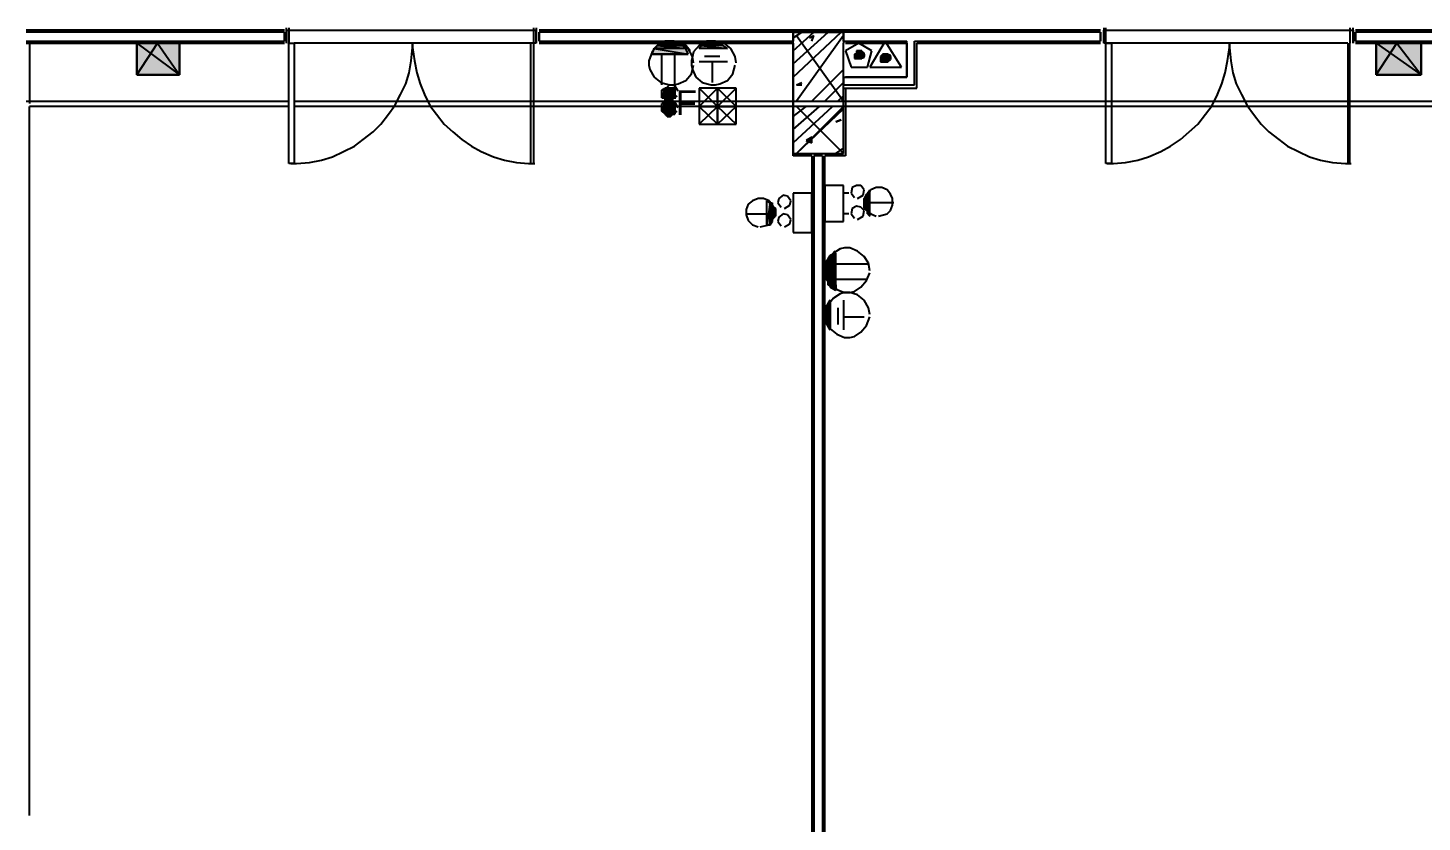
# Model space of a CAD drawing. Header units: millimetres. Extents: x 5 to 415, y 48 to 251.
# Drawn here: x 131.45 to 153.93, y 90.7 to 103.5 of the extents above; entities that cross this region are included whole.
import ezdxf

# ---------------------------------------------------------------- set-up
doc = ezdxf.new("R2010")
doc.units = ezdxf.units.MM
for name, color, linetype in [('H', 7, 'Continuous'), ('P', 7, 'Continuous'), ('T', 7, 'Continuous')]:
    doc.layers.add(name, color=color, linetype=linetype)

msp = doc.modelspace()

# ---------------------------------------------------------------- hatches: boundary and pattern name
at = {"layer": 'H', "linetype": 'Continuous'}
for points in [[(133.227, 102.747), (133.227, 103.258), (133.897, 103.258), (133.897, 102.747), (133.227, 102.747)], [(141.552, 103.17), (141.605, 103.205), (142.028, 103.205), (142.064, 103.17), (141.552, 103.17)], [(141.64, 103.205), (141.693, 103.258), (141.905, 103.258), (141.94, 103.205), (141.64, 103.205)], [(142.275, 103.17), (142.328, 103.205), (142.663, 103.205), (142.752, 103.17), (142.275, 103.17)], [(142.328, 103.205), (142.363, 103.258), (142.61, 103.258), (142.663, 103.205), (142.328, 103.205)], [(153.194, 102.747), (153.194, 103.258), (153.917, 103.258), (153.917, 102.747), (153.194, 102.747)], [(141.517, 103.082), (141.552, 103.17), (142.064, 103.17), (142.117, 103.082), (141.517, 103.082)], [(144.78, 103.046), (144.78, 103.082), (144.956, 103.082), (144.956, 103.046), (144.78, 103.046)], [(144.78, 102.993), (144.78, 103.046), (144.903, 103.046), (144.903, 102.993), (144.78, 102.993)], [(144.815, 103.082), (144.815, 103.135), (144.903, 103.135), (144.903, 103.082), (144.815, 103.082)], [(145.203, 103.046), (145.239, 103.082), (145.327, 103.082), (145.327, 103.046), (145.203, 103.046)], [(145.203, 102.993), (145.203, 103.046), (145.38, 103.046), (145.38, 102.993), (145.203, 102.993)], [(145.203, 102.958), (145.203, 102.993), (145.327, 102.993), (145.327, 102.958), (145.203, 102.958)], [(141.693, 102.482), (141.728, 102.535), (141.905, 102.535), (141.905, 102.482), (141.693, 102.482)], [(141.693, 102.447), (141.693, 102.482), (141.905, 102.482), (141.905, 102.447), (141.693, 102.447)], [(141.693, 102.411), (141.693, 102.447), (141.905, 102.447), (141.905, 102.411), (141.693, 102.411)], [(141.693, 102.358), (141.693, 102.411), (141.905, 102.411), (141.905, 102.358), (141.693, 102.358)], [(141.728, 102.323), (141.728, 102.358), (141.852, 102.358), (141.852, 102.323), (141.728, 102.323)], [(141.728, 102.27), (141.728, 102.323), (141.852, 102.323), (141.852, 102.27), (141.728, 102.27)], [(141.693, 102.235), (141.693, 102.27), (141.905, 102.27), (141.905, 102.235), (141.693, 102.235)], [(141.693, 102.2), (141.693, 102.235), (141.905, 102.235), (141.905, 102.2), (141.693, 102.2)], [(141.693, 102.147), (141.693, 102.2), (141.905, 102.2), (141.905, 102.147), (141.693, 102.147)], [(141.728, 102.112), (141.693, 102.147), (141.905, 102.147), (141.905, 102.112), (141.728, 102.112)], [(141.781, 102.076), (141.728, 102.112), (141.852, 102.112), (141.817, 102.076), (141.781, 102.076)], [(143.387, 100.33), (143.387, 100.718), (143.422, 100.665), (143.422, 100.33), (143.387, 100.33)], [(144.992, 100.542), (144.956, 100.577), (144.956, 100.753), (144.992, 100.806), (144.992, 100.542)], [(145.027, 100.453), (144.992, 100.506), (144.992, 100.842), (145.027, 100.877), (145.027, 100.453)], [(143.422, 100.33), (143.422, 100.665), (143.475, 100.665), (143.475, 100.365), (143.422, 100.33)], [(143.475, 100.418), (143.475, 100.63), (143.51, 100.577), (143.51, 100.453), (143.475, 100.418)], [(144.357, 99.783), (144.392, 99.818), (144.48, 99.818), (144.48, 99.783), (144.357, 99.783)], [(144.392, 99.818), (144.48, 99.871), (144.48, 99.818), (144.392, 99.818)], [(144.304, 99.66), (144.357, 99.748), (144.48, 99.748), (144.48, 99.66), (144.304, 99.66)], [(144.304, 99.607), (144.304, 99.66), (144.48, 99.66), (144.48, 99.607), (144.304, 99.607)], [(144.304, 99.519), (144.304, 99.607), (144.48, 99.607), (144.48, 99.519), (144.304, 99.519)], [(144.357, 99.748), (144.357, 99.783), (144.48, 99.783), (144.48, 99.748), (144.357, 99.748)], [(144.304, 99.483), (144.304, 99.519), (144.48, 99.519), (144.48, 99.483), (144.304, 99.483)], [(144.357, 99.395), (144.304, 99.483), (144.48, 99.483), (144.48, 99.395), (144.357, 99.395)], [(144.357, 99.36), (144.357, 99.395), (144.48, 99.395), (144.48, 99.36), (144.357, 99.36)], [(144.48, 99.272), (144.392, 99.307), (144.357, 99.36), (144.48, 99.307), (144.48, 99.272)], [(144.48, 99.307), (144.357, 99.36), (144.48, 99.36), (144.48, 99.307)], [(144.304, 98.972), (144.357, 99.06), (144.392, 99.06), (144.392, 98.972), (144.304, 98.972)], [(144.304, 98.937), (144.304, 98.972), (144.392, 98.972), (144.392, 98.937), (144.304, 98.937)], [(144.304, 98.848), (144.304, 98.937), (144.392, 98.937), (144.392, 98.848), (144.304, 98.848)], [(144.357, 99.06), (144.392, 99.095), (144.392, 99.06), (144.357, 99.06)], [(144.304, 98.813), (144.304, 98.848), (144.392, 98.848), (144.392, 98.813), (144.304, 98.813)], [(144.304, 98.76), (144.304, 98.813), (144.392, 98.813), (144.392, 98.76), (144.304, 98.76)], [(144.392, 98.637), (144.357, 98.69), (144.304, 98.76), (144.392, 98.69), (144.392, 98.637)], [(144.392, 98.69), (144.304, 98.76), (144.392, 98.76), (144.392, 98.69)]]:
    msp.add_hatch(color=256, dxfattribs=at).paths.add_polyline_path(points)

# ---------------------------------------------------------------- linework, layer by layer
at = {"layer": 'P'}
for points in [[(135.59, 103.47), (131.427, 103.47)], [(135.59, 103.434), (131.427, 103.434)], [(135.59, 103.434), (135.59, 103.293)], [(135.59, 103.293), (135.59, 103.434)], [(135.59, 103.434), (135.59, 103.293)], [(135.59, 103.293), (135.59, 103.434)], [(135.59, 103.293), (135.59, 103.434)], [(135.625, 103.258), (135.625, 103.505)], [(135.625, 103.47), (139.647, 103.47)], [(135.625, 103.47), (135.625, 103.258)], [(135.661, 103.505), (135.661, 103.258)], [(139.612, 103.258), (139.612, 103.505)], [(139.647, 103.505), (139.647, 103.258)], [(139.647, 103.258), (139.647, 103.47)], [(148.749, 103.47), (139.7, 103.47)], [(148.749, 103.434), (139.7, 103.434)], [(139.7, 103.434), (139.7, 103.293)], [(139.7, 103.293), (139.7, 103.434)], [(139.7, 103.434), (139.7, 103.293)], [(139.7, 103.434), (139.7, 103.293)], [(139.7, 103.434), (139.7, 103.293)], [(143.792, 103.346), (143.933, 103.434)], [(143.792, 103.135), (144.127, 103.434)], [(143.792, 102.923), (144.357, 103.434)], [(143.792, 102.711), (144.568, 103.434)], [(144.604, 103.434), (143.792, 103.434)], [(143.792, 103.434), (143.792, 103.293)], [(143.792, 103.258), (143.792, 103.434)], [(143.792, 103.434), (144.604, 103.434)], [(144.604, 103.293), (144.604, 103.434)], [(144.604, 103.434), (144.604, 103.258)], [(148.749, 103.434), (148.749, 103.293)], [(148.749, 103.293), (148.749, 103.434)], [(148.749, 103.434), (148.749, 103.293)], [(148.749, 103.434), (148.749, 103.293)], [(148.749, 103.434), (148.749, 103.293)], [(148.802, 103.505), (148.802, 103.258)], [(148.802, 103.47), (152.823, 103.47)], [(148.802, 103.258), (148.802, 103.47)], [(148.837, 103.258), (148.837, 103.505)], [(152.77, 103.505), (152.77, 103.258)], [(152.823, 103.258), (152.823, 103.505)], [(152.823, 103.47), (152.823, 103.258)], [(170.127, 103.47), (152.859, 103.47)], [(170.127, 103.434), (152.859, 103.434)], [(152.859, 103.434), (152.859, 103.293)], [(152.859, 103.293), (152.859, 103.434)], [(152.859, 103.434), (152.859, 103.293)], [(152.859, 103.293), (152.859, 103.434)], [(152.859, 103.293), (152.859, 103.434)], [(131.427, 103.293), (135.59, 103.293)], [(131.427, 103.258), (135.59, 103.258)], [(131.48, 103.258), (131.48, 102.288)], [(133.897, 103.258), (133.209, 103.258)], [(133.209, 103.258), (133.897, 102.747)], [(133.209, 103.258), (133.897, 102.747)], [(133.209, 102.747), (133.209, 103.258)], [(133.209, 102.747), (133.209, 103.258)], [(133.209, 103.258), (133.897, 103.258)], [(133.897, 103.258), (133.209, 103.258)], [(133.209, 103.258), (133.209, 102.747)], [(133.209, 102.747), (133.544, 103.258)], [(133.544, 103.258), (133.897, 102.747)], [(133.897, 102.747), (133.897, 103.258)], [(133.897, 103.258), (133.897, 102.747)], [(133.897, 102.747), (133.897, 103.258)], [(135.661, 103.258), (135.749, 103.258)], [(135.661, 101.318), (135.661, 103.258)], [(135.661, 101.318), (135.661, 103.258)], [(135.661, 103.258), (135.749, 103.258)], [(139.647, 103.258), (135.749, 103.258)], [(135.749, 103.258), (135.749, 101.318)], [(135.749, 103.258), (135.749, 101.318)], [(137.636, 102.976), (137.654, 103.188)], [(137.654, 103.276), (137.654, 103.188)], [(137.654, 103.188), (137.654, 103.276)], [(137.654, 103.188), (137.689, 102.976)], [(139.559, 103.258), (139.559, 101.318)], [(139.612, 101.318), (139.612, 103.258)], [(139.7, 103.293), (143.792, 103.293)], [(139.7, 103.258), (143.792, 103.258)], [(141.605, 103.223), (141.517, 103.117)], [(141.605, 103.223), (141.517, 103.117)], [(141.623, 103.24), (141.552, 103.17)], [(141.552, 103.17), (141.605, 103.223)], [(141.728, 103.293), (141.605, 103.223)], [(141.728, 103.293), (141.605, 103.223)], [(142.011, 103.223), (141.605, 103.223)], [(141.605, 103.223), (141.64, 103.223)], [(142.011, 103.223), (141.605, 103.223)], [(141.605, 103.223), (142.064, 103.17)], [(141.605, 103.223), (142.064, 103.17)], [(141.693, 103.276), (141.623, 103.24)], [(141.64, 103.223), (141.676, 103.258)], [(141.94, 103.223), (141.64, 103.223)], [(141.94, 103.223), (141.64, 103.223)], [(141.64, 103.223), (142.011, 103.223)], [(141.64, 103.223), (142.011, 103.223)], [(141.887, 103.258), (141.676, 103.258)], [(141.676, 103.258), (141.764, 103.258)], [(141.887, 103.258), (141.676, 103.258)], [(141.676, 103.258), (141.94, 103.223)], [(141.676, 103.258), (141.94, 103.223)], [(141.781, 103.293), (141.693, 103.276)], [(141.799, 103.293), (141.728, 103.293)], [(141.799, 103.293), (141.728, 103.293)], [(141.764, 103.258), (141.887, 103.258)], [(141.87, 103.293), (141.781, 103.293)], [(141.87, 103.293), (141.799, 103.293)], [(141.87, 103.293), (141.799, 103.293)], [(141.817, 103.258), (141.887, 103.258)], [(141.887, 103.258), (141.817, 103.258)], [(141.993, 103.258), (141.87, 103.293)], [(141.993, 103.258), (141.87, 103.293)], [(141.958, 103.276), (141.87, 103.293)], [(141.94, 103.223), (141.887, 103.258)], [(142.011, 103.223), (141.94, 103.223)], [(142.046, 103.24), (141.958, 103.276)], [(142.099, 103.17), (141.993, 103.258)], [(142.099, 103.17), (141.993, 103.258)], [(142.064, 103.17), (142.011, 103.223)], [(142.134, 103.135), (142.046, 103.24)], [(142.275, 103.223), (142.187, 103.117)], [(142.399, 103.293), (142.275, 103.223)], [(142.275, 103.17), (142.311, 103.223)], [(142.311, 103.223), (142.363, 103.258)], [(142.663, 103.223), (142.311, 103.223)], [(142.663, 103.223), (142.311, 103.223)], [(142.311, 103.223), (142.734, 103.17)], [(142.311, 103.223), (142.734, 103.17)], [(142.61, 103.258), (142.363, 103.258)], [(142.363, 103.258), (142.452, 103.258)], [(142.61, 103.258), (142.363, 103.258)], [(142.363, 103.258), (142.663, 103.223)], [(142.363, 103.258), (142.663, 103.223)], [(142.469, 103.293), (142.399, 103.293)], [(142.575, 103.258), (142.452, 103.258)], [(142.452, 103.258), (142.487, 103.258)], [(142.575, 103.258), (142.452, 103.258)], [(142.452, 103.258), (142.61, 103.258)], [(142.452, 103.258), (142.61, 103.258)], [(142.54, 103.293), (142.469, 103.293)], [(142.487, 103.258), (142.575, 103.258)], [(142.681, 103.258), (142.54, 103.293)], [(142.61, 103.258), (142.575, 103.258)], [(142.663, 103.223), (142.61, 103.258)], [(142.734, 103.17), (142.663, 103.223)], [(142.787, 103.17), (142.681, 103.258)], [(143.792, 101.441), (143.792, 103.258)], [(143.792, 103.258), (143.792, 102.323)], [(143.845, 103.382), (144.604, 102.323)], [(144.604, 103.382), (143.845, 102.323)], [(144.057, 103.346), (144.127, 103.382)], [(144.092, 103.293), (144.127, 103.382)], [(144.604, 103.293), (145.627, 103.293)], [(144.604, 102.323), (144.604, 103.258)], [(144.639, 103.258), (145.627, 103.258)], [(144.851, 103.258), (144.639, 103.135)], [(145.062, 103.135), (144.851, 103.258)], [(145.274, 103.293), (145.027, 102.87)], [(145.538, 102.87), (145.274, 103.293)], [(145.627, 102.711), (145.627, 103.293)], [(145.627, 103.258), (145.627, 102.711)], [(145.75, 103.293), (148.749, 103.293)], [(145.75, 102.588), (145.75, 103.293)], [(145.785, 103.258), (148.749, 103.258)], [(145.785, 102.535), (145.785, 103.258)], [(152.735, 103.258), (148.802, 103.258)], [(148.837, 101.318), (148.837, 103.258)], [(148.837, 103.258), (148.925, 103.258)], [(148.925, 103.258), (148.925, 101.318)], [(150.795, 102.976), (150.83, 103.188)], [(150.83, 103.188), (150.83, 103.276)], [(150.83, 103.276), (150.83, 103.188)], [(150.83, 103.188), (150.848, 102.976)], [(152.735, 103.258), (152.735, 101.318)], [(152.735, 103.258), (152.735, 101.318)], [(152.77, 101.318), (152.77, 103.258)], [(152.77, 101.318), (152.77, 103.258)], [(152.859, 103.293), (170.127, 103.293)], [(152.859, 103.258), (170.127, 103.258)], [(153.917, 103.258), (153.194, 103.258)], [(153.194, 103.258), (153.917, 102.747)], [(153.194, 103.258), (153.917, 102.747)], [(153.194, 102.747), (153.194, 103.258)], [(153.194, 102.747), (153.194, 103.258)], [(153.194, 103.258), (153.917, 103.258)], [(153.917, 103.258), (153.194, 103.258)], [(153.194, 103.258), (153.194, 102.747)], [(153.194, 102.747), (153.529, 103.258)], [(153.529, 103.258), (153.917, 102.747)], [(153.917, 102.747), (153.917, 103.258)], [(153.917, 103.258), (153.917, 102.747)], [(153.917, 102.747), (153.917, 103.258)], [(137.601, 102.782), (137.636, 102.976)], [(137.689, 102.976), (137.724, 102.782)], [(141.517, 103.117), (141.464, 102.976)], [(141.517, 103.117), (141.464, 102.976)], [(141.464, 102.976), (141.464, 102.905)], [(141.464, 102.976), (141.464, 102.905)], [(141.517, 103.082), (141.552, 103.17)], [(142.099, 103.082), (141.517, 103.082)], [(141.517, 103.082), (142.099, 103.082)], [(142.064, 103.17), (141.552, 103.17)], [(142.064, 103.17), (141.552, 103.17)], [(141.552, 103.17), (142.099, 103.082)], [(141.552, 103.17), (142.099, 103.082)], [(141.676, 102.588), (141.676, 103.082)], [(141.887, 102.588), (141.887, 103.082)], [(142.099, 103.082), (142.064, 103.17)], [(142.169, 103.046), (142.099, 103.17)], [(142.169, 103.046), (142.099, 103.17)], [(142.187, 103.117), (142.152, 102.976)], [(142.152, 102.976), (142.152, 102.905)], [(142.187, 102.941), (142.169, 103.046)], [(142.187, 102.941), (142.169, 103.046)], [(142.734, 103.17), (142.275, 103.17)], [(142.734, 103.17), (142.275, 103.17)], [(142.61, 103.046), (142.363, 103.046)], [(142.857, 103.046), (142.787, 103.17)], [(142.875, 102.941), (142.857, 103.046)], [(144.639, 103.135), (144.727, 102.87)], [(144.939, 103.046), (144.78, 103.082)], [(144.78, 103.082), (144.78, 103.046)], [(144.939, 103.046), (144.78, 103.082)], [(144.78, 103.082), (144.939, 103.082)], [(144.78, 103.082), (144.939, 103.082)], [(144.903, 103.082), (144.78, 103.082)], [(144.939, 103.082), (144.78, 103.082)], [(144.78, 103.082), (144.78, 103.082)], [(144.78, 103.082), (144.939, 103.082)], [(144.78, 103.082), (144.903, 103.082)], [(144.903, 103.082), (144.78, 103.082)], [(144.78, 103.082), (144.903, 103.082)], [(144.903, 103.082), (144.78, 103.082)], [(144.78, 103.082), (144.78, 103.082)], [(144.903, 103.082), (144.78, 103.082)], [(144.78, 103.082), (144.815, 103.082)], [(144.903, 103.011), (144.78, 103.046)], [(144.78, 103.046), (144.78, 103.011)], [(144.903, 103.011), (144.78, 103.046)], [(144.78, 103.046), (144.903, 103.046)], [(144.78, 103.046), (144.903, 103.046)], [(144.939, 103.046), (144.78, 103.046)], [(144.903, 103.046), (144.78, 103.046)], [(144.78, 103.046), (144.78, 103.046)], [(144.78, 103.046), (144.903, 103.046)], [(144.78, 103.046), (144.939, 103.046)], [(144.939, 103.046), (144.78, 103.046)], [(144.78, 103.046), (144.939, 103.046)], [(144.939, 103.046), (144.78, 103.046)], [(144.78, 103.046), (144.78, 103.046)], [(144.78, 103.046), (144.939, 103.046)], [(144.78, 103.011), (144.903, 103.011)], [(144.903, 103.011), (144.78, 103.011)], [(144.78, 103.011), (144.903, 103.011)], [(144.815, 103.011), (144.78, 103.011)], [(144.78, 103.011), (144.903, 103.011)], [(144.868, 103.135), (144.815, 103.064)], [(144.903, 103.082), (144.815, 103.135)], [(144.815, 103.135), (144.815, 103.082)], [(144.903, 103.082), (144.815, 103.135)], [(144.815, 103.135), (144.903, 103.135)], [(144.815, 103.135), (144.903, 103.135)], [(144.903, 103.135), (144.815, 103.135)], [(144.815, 103.135), (144.815, 103.135)], [(144.903, 103.135), (144.815, 103.135)], [(144.815, 103.135), (144.815, 103.135)], [(144.815, 103.135), (144.903, 103.135)], [(144.815, 103.135), (144.903, 103.135)], [(144.903, 103.135), (144.815, 103.135)], [(144.815, 103.135), (144.815, 103.135)], [(144.903, 103.135), (144.815, 103.135)], [(144.815, 103.135), (144.851, 103.135)], [(144.851, 103.135), (144.815, 103.135)], [(144.815, 103.135), (144.851, 103.135)], [(144.815, 103.082), (144.903, 103.082)], [(144.903, 103.082), (144.815, 103.082)], [(144.815, 103.082), (144.903, 103.082)], [(144.815, 103.082), (144.903, 103.082)], [(144.815, 103.064), (144.868, 103.011)], [(144.815, 103.011), (144.815, 103.011)], [(144.815, 103.011), (144.815, 103.011)], [(144.851, 103.011), (144.815, 103.011)], [(144.815, 103.011), (144.851, 103.011)], [(144.815, 103.011), (144.851, 103.011)], [(144.851, 103.011), (144.815, 103.011)], [(144.815, 103.011), (144.903, 103.011)], [(144.903, 103.011), (144.815, 103.011)], [(144.903, 103.011), (144.815, 103.011)], [(144.815, 103.011), (144.815, 103.011)], [(144.815, 103.011), (144.903, 103.011)], [(144.815, 103.011), (144.903, 103.011)], [(144.903, 103.011), (144.815, 103.011)], [(144.815, 103.011), (144.903, 103.011)], [(144.903, 103.011), (144.815, 103.011)], [(144.815, 103.011), (144.815, 103.011)], [(144.903, 103.011), (144.815, 103.011)], [(144.815, 103.011), (144.815, 103.011)], [(144.815, 103.011), (144.903, 103.011)], [(144.903, 103.011), (144.815, 103.011)], [(144.851, 103.135), (144.903, 103.135)], [(144.851, 103.135), (144.851, 103.135)], [(144.851, 103.135), (144.851, 103.135)], [(144.939, 103.099), (144.868, 103.135)], [(144.868, 103.011), (144.939, 103.029)], [(144.903, 103.135), (144.903, 103.082)], [(144.939, 103.082), (144.903, 103.082)], [(144.903, 103.046), (144.903, 103.011)], [(144.903, 103.046), (144.939, 103.046)], [(144.939, 103.029), (144.939, 103.099)], [(144.939, 103.082), (144.939, 103.046)], [(144.992, 102.87), (145.062, 103.135)], [(145.239, 103.082), (145.203, 103.046)], [(145.362, 103.011), (145.203, 103.046)], [(145.203, 103.046), (145.203, 103.011)], [(145.362, 103.011), (145.203, 103.046)], [(145.203, 103.046), (145.362, 103.046)], [(145.203, 103.046), (145.362, 103.046)], [(145.327, 103.046), (145.203, 103.046)], [(145.362, 103.046), (145.203, 103.046)], [(145.203, 103.046), (145.203, 103.046)], [(145.203, 103.046), (145.362, 103.046)], [(145.203, 103.046), (145.327, 103.046)], [(145.327, 103.046), (145.203, 103.046)], [(145.203, 103.046), (145.327, 103.046)], [(145.327, 103.046), (145.203, 103.046)], [(145.203, 103.046), (145.203, 103.046)], [(145.203, 103.046), (145.327, 103.046)], [(145.327, 102.958), (145.203, 103.011)], [(145.203, 103.011), (145.203, 102.958)], [(145.327, 102.958), (145.203, 103.011)], [(145.203, 103.011), (145.327, 103.011)], [(145.203, 103.011), (145.327, 103.011)], [(145.362, 103.011), (145.203, 103.011)], [(145.327, 103.011), (145.203, 103.011)], [(145.203, 103.011), (145.203, 103.011)], [(145.203, 103.011), (145.327, 103.011)], [(145.203, 103.011), (145.362, 103.011)], [(145.362, 103.011), (145.203, 103.011)], [(145.203, 103.011), (145.362, 103.011)], [(145.362, 103.011), (145.203, 103.011)], [(145.203, 103.011), (145.203, 103.011)], [(145.203, 103.011), (145.362, 103.011)], [(145.292, 103.082), (145.239, 103.029)], [(145.327, 103.046), (145.239, 103.082)], [(145.327, 103.046), (145.239, 103.082)], [(145.239, 103.082), (145.327, 103.082)], [(145.239, 103.082), (145.327, 103.082)], [(145.327, 103.082), (145.239, 103.082)], [(145.239, 103.082), (145.239, 103.082)], [(145.327, 103.082), (145.239, 103.082)], [(145.239, 103.082), (145.239, 103.082)], [(145.239, 103.082), (145.327, 103.082)], [(145.239, 103.082), (145.327, 103.082)], [(145.327, 103.082), (145.239, 103.082)], [(145.239, 103.082), (145.327, 103.082)], [(145.327, 103.082), (145.239, 103.082)], [(145.239, 103.082), (145.239, 103.082)], [(145.327, 103.082), (145.239, 103.082)], [(145.239, 103.082), (145.274, 103.082)], [(145.327, 103.082), (145.239, 103.082)], [(145.239, 103.082), (145.239, 103.082)], [(145.239, 103.082), (145.327, 103.082)], [(145.274, 103.082), (145.239, 103.082)], [(145.239, 103.082), (145.274, 103.082)], [(145.239, 103.029), (145.292, 102.958)], [(145.274, 103.082), (145.327, 103.082)], [(145.274, 103.082), (145.274, 103.082)], [(145.274, 103.082), (145.274, 103.082)], [(145.362, 103.064), (145.292, 103.082)], [(145.292, 102.958), (145.362, 102.993)], [(145.327, 103.082), (145.327, 103.046)], [(145.362, 103.046), (145.327, 103.046)], [(145.327, 103.011), (145.327, 102.958)], [(145.327, 103.011), (145.362, 103.011)], [(145.362, 102.993), (145.362, 103.064)], [(145.362, 103.046), (145.362, 103.011)], [(150.76, 102.782), (150.795, 102.976)], [(150.848, 102.976), (150.883, 102.782)], [(133.897, 102.747), (133.209, 102.747)], [(133.897, 102.747), (133.209, 102.747)], [(133.897, 102.747), (133.209, 102.747)], [(133.209, 102.747), (133.897, 102.747)], [(137.548, 102.605), (137.601, 102.782)], [(137.724, 102.782), (137.777, 102.605)], [(141.464, 102.905), (141.482, 102.835)], [(141.464, 102.905), (141.482, 102.835)], [(141.482, 102.835), (141.552, 102.711)], [(141.482, 102.835), (141.552, 102.711)], [(142.064, 102.658), (142.152, 102.764)], [(142.064, 102.658), (142.152, 102.764)], [(142.152, 102.764), (142.187, 102.905)], [(142.152, 102.764), (142.187, 102.905)], [(142.152, 102.905), (142.169, 102.835)], [(142.169, 102.835), (142.222, 102.711)], [(142.734, 102.958), (142.275, 102.958)], [(142.487, 102.958), (142.487, 102.623)], [(142.734, 102.658), (142.822, 102.764)], [(142.822, 102.764), (142.857, 102.905)], [(144.092, 102.323), (144.604, 102.835)], [(144.727, 102.87), (144.992, 102.87)], [(145.027, 102.87), (145.538, 102.87)], [(145.203, 102.958), (145.327, 102.958)], [(145.327, 102.958), (145.203, 102.958)], [(145.203, 102.958), (145.327, 102.958)], [(145.239, 102.958), (145.203, 102.958)], [(145.203, 102.958), (145.327, 102.958)], [(145.239, 102.958), (145.239, 102.958)], [(145.239, 102.958), (145.239, 102.958)], [(145.274, 102.958), (145.239, 102.958)], [(145.239, 102.958), (145.274, 102.958)], [(145.239, 102.958), (145.274, 102.958)], [(145.274, 102.958), (145.239, 102.958)], [(145.239, 102.958), (145.327, 102.958)], [(145.327, 102.958), (145.239, 102.958)], [(145.327, 102.958), (145.239, 102.958)], [(145.239, 102.958), (145.239, 102.958)], [(145.239, 102.958), (145.327, 102.958)], [(145.239, 102.958), (145.327, 102.958)], [(145.327, 102.958), (145.239, 102.958)], [(145.239, 102.958), (145.327, 102.958)], [(145.327, 102.958), (145.239, 102.958)], [(145.239, 102.958), (145.239, 102.958)], [(145.327, 102.958), (145.239, 102.958)], [(145.239, 102.958), (145.239, 102.958)], [(145.239, 102.958), (145.327, 102.958)], [(145.327, 102.958), (145.239, 102.958)], [(150.707, 102.605), (150.76, 102.782)], [(150.883, 102.782), (150.936, 102.605)], [(153.917, 102.747), (153.194, 102.747)], [(153.917, 102.747), (153.194, 102.747)], [(153.917, 102.747), (153.194, 102.747)], [(153.194, 102.747), (153.917, 102.747)], [(137.46, 102.429), (137.548, 102.605)], [(137.777, 102.605), (137.848, 102.429)], [(141.552, 102.711), (141.658, 102.623)], [(141.552, 102.711), (141.658, 102.623)], [(141.658, 102.623), (141.799, 102.588)], [(141.658, 102.623), (141.799, 102.588)], [(141.676, 102.5), (141.728, 102.535)], [(141.746, 102.535), (141.728, 102.447)], [(141.852, 102.535), (141.728, 102.535)], [(141.728, 102.535), (141.764, 102.535)], [(141.852, 102.535), (141.728, 102.535)], [(141.728, 102.535), (141.852, 102.535)], [(141.728, 102.535), (141.852, 102.535)], [(141.852, 102.535), (141.728, 102.535)], [(141.887, 102.535), (141.728, 102.535)], [(141.728, 102.535), (141.887, 102.535)], [(141.887, 102.535), (141.728, 102.535)], [(141.728, 102.535), (141.852, 102.535)], [(141.887, 102.535), (141.728, 102.535)], [(141.728, 102.535), (141.887, 102.5)], [(141.728, 102.535), (141.887, 102.5)], [(141.799, 102.588), (141.746, 102.535)], [(141.764, 102.535), (141.817, 102.535)], [(141.817, 102.535), (141.764, 102.535)], [(141.817, 102.535), (141.764, 102.535)], [(141.764, 102.535), (141.817, 102.535)], [(141.764, 102.535), (141.852, 102.535)], [(141.799, 102.588), (141.87, 102.588)], [(141.799, 102.588), (141.87, 102.588)], [(141.887, 102.57), (141.799, 102.588)], [(141.817, 102.535), (141.852, 102.535)], [(141.852, 102.535), (141.817, 102.535)], [(141.852, 102.535), (141.852, 102.535)], [(141.852, 102.535), (141.852, 102.535)], [(141.852, 102.535), (141.887, 102.535)], [(141.87, 102.588), (141.94, 102.605)], [(141.87, 102.588), (141.94, 102.605)], [(141.94, 102.482), (141.887, 102.57)], [(141.887, 102.5), (141.887, 102.535)], [(141.94, 102.605), (142.064, 102.658)], [(141.94, 102.605), (142.064, 102.658)], [(142.222, 102.711), (142.328, 102.623)], [(142.575, 102.535), (142.275, 102.535)], [(142.275, 102.535), (142.275, 102.235)], [(142.275, 102.535), (142.575, 102.235)], [(142.575, 102.535), (142.275, 102.235)], [(142.328, 102.623), (142.469, 102.588)], [(142.469, 102.588), (142.54, 102.588)], [(142.54, 102.588), (142.61, 102.605)], [(142.875, 102.535), (142.575, 102.535)], [(142.575, 102.535), (142.575, 102.235)], [(142.575, 102.535), (142.875, 102.235)], [(142.875, 102.535), (142.575, 102.235)], [(142.575, 102.235), (142.575, 102.535)], [(142.61, 102.605), (142.734, 102.658)], [(142.875, 102.235), (142.875, 102.535)], [(143.845, 102.588), (143.933, 102.623)], [(143.845, 102.588), (143.933, 102.588)], [(144.304, 102.323), (144.604, 102.623)], [(144.604, 102.711), (144.604, 102.588)], [(144.604, 102.711), (145.627, 102.711)], [(144.604, 102.588), (145.75, 102.588)], [(144.604, 102.535), (145.785, 102.535)], [(145.627, 102.711), (144.639, 102.711)], [(144.639, 102.535), (144.639, 101.441)], [(150.636, 102.429), (150.707, 102.605)], [(150.936, 102.605), (151.024, 102.429)], [(131.427, 102.323), (135.661, 102.323)], [(135.749, 102.323), (143.792, 102.323)], [(137.372, 102.253), (137.46, 102.429)], [(137.848, 102.429), (137.936, 102.253)], [(141.887, 102.5), (141.676, 102.5)], [(141.887, 102.5), (141.676, 102.5)], [(141.676, 102.5), (141.887, 102.5)], [(141.676, 102.5), (141.887, 102.5)], [(141.887, 102.5), (141.676, 102.5)], [(141.887, 102.5), (141.676, 102.5)], [(141.676, 102.5), (141.887, 102.447)], [(141.676, 102.5), (141.887, 102.447)], [(141.676, 102.447), (141.676, 102.5)], [(141.887, 102.447), (141.676, 102.447)], [(141.887, 102.447), (141.676, 102.447)], [(141.676, 102.447), (141.887, 102.447)], [(141.676, 102.447), (141.887, 102.447)], [(141.887, 102.447), (141.676, 102.447)], [(141.887, 102.447), (141.676, 102.447)], [(141.676, 102.447), (141.887, 102.411)], [(141.676, 102.447), (141.887, 102.411)], [(141.676, 102.411), (141.676, 102.447)], [(141.887, 102.411), (141.676, 102.411)], [(141.887, 102.411), (141.676, 102.411)], [(141.676, 102.411), (141.887, 102.411)], [(141.676, 102.411), (141.887, 102.411)], [(141.887, 102.411), (141.676, 102.411)], [(141.887, 102.411), (141.676, 102.411)], [(141.676, 102.411), (141.887, 102.376)], [(141.676, 102.411), (141.887, 102.376)], [(141.676, 102.376), (141.676, 102.411)], [(141.887, 102.376), (141.676, 102.376)], [(141.887, 102.376), (141.676, 102.376)], [(141.676, 102.376), (141.728, 102.376)], [(141.676, 102.376), (141.887, 102.376)], [(141.887, 102.376), (141.676, 102.376)], [(141.728, 102.447), (141.764, 102.394)], [(141.728, 102.376), (141.887, 102.376)], [(141.852, 102.376), (141.728, 102.376)], [(141.728, 102.376), (141.852, 102.376)], [(141.852, 102.376), (141.728, 102.376)], [(141.728, 102.376), (141.887, 102.376)], [(141.852, 102.376), (141.728, 102.376)], [(141.728, 102.376), (141.852, 102.323)], [(141.728, 102.376), (141.852, 102.323)], [(141.728, 102.323), (141.728, 102.376)], [(141.852, 102.323), (141.728, 102.323)], [(141.852, 102.323), (141.728, 102.323)], [(141.728, 102.323), (141.817, 102.323)], [(141.728, 102.323), (141.817, 102.323)], [(141.764, 102.323), (141.728, 102.323)], [(141.852, 102.323), (141.728, 102.323)], [(141.728, 102.323), (141.764, 102.323)], [(141.852, 102.323), (141.728, 102.323)], [(141.728, 102.323), (141.852, 102.288)], [(141.728, 102.323), (141.852, 102.288)], [(141.728, 102.288), (141.728, 102.323)], [(141.799, 102.323), (141.746, 102.288)], [(141.764, 102.394), (141.852, 102.376)], [(141.817, 102.323), (141.764, 102.323)], [(141.764, 102.323), (141.817, 102.323)], [(141.817, 102.323), (141.764, 102.323)], [(141.764, 102.323), (141.817, 102.323)], [(141.817, 102.323), (141.764, 102.323)], [(141.817, 102.323), (141.764, 102.323)], [(141.764, 102.323), (141.817, 102.323)], [(141.764, 102.323), (141.852, 102.323)], [(141.887, 102.306), (141.799, 102.323)], [(141.817, 102.323), (141.852, 102.323)], [(141.817, 102.323), (141.817, 102.323)], [(141.817, 102.323), (141.817, 102.323)], [(141.817, 102.323), (141.852, 102.323)], [(141.852, 102.323), (141.817, 102.323)], [(141.852, 102.376), (141.923, 102.411)], [(141.887, 102.376), (141.852, 102.376)], [(141.852, 102.323), (141.852, 102.376)], [(141.852, 102.288), (141.852, 102.323)], [(141.887, 102.5), (141.887, 102.5)], [(141.887, 102.5), (141.887, 102.5)], [(141.887, 102.447), (141.887, 102.5)], [(141.887, 102.447), (141.887, 102.447)], [(141.887, 102.447), (141.887, 102.447)], [(141.887, 102.411), (141.887, 102.447)], [(141.887, 102.411), (141.887, 102.411)], [(141.887, 102.411), (141.887, 102.411)], [(141.887, 102.376), (141.887, 102.411)], [(141.887, 102.376), (141.887, 102.376)], [(141.94, 102.217), (141.887, 102.306)], [(143.792, 102.323), (143.792, 102.235)], [(143.792, 102.323), (144.604, 102.323)], [(144.515, 102.323), (144.604, 102.411)], [(144.604, 102.235), (144.604, 102.323)], [(144.604, 102.323), (152.735, 102.323)], [(150.548, 102.253), (150.636, 102.429)], [(151.024, 102.429), (151.112, 102.253)], [(152.77, 102.323), (156.968, 102.323)], [(135.661, 102.235), (131.48, 102.235)], [(131.48, 90.805), (131.48, 102.235)], [(143.792, 102.235), (135.749, 102.235)], [(137.142, 101.953), (137.266, 102.112)], [(137.266, 102.112), (137.372, 102.253)], [(137.936, 102.253), (138.042, 102.112)], [(138.042, 102.112), (138.165, 101.953)], [(141.887, 102.288), (141.676, 102.288)], [(141.676, 102.288), (141.728, 102.288)], [(141.887, 102.288), (141.676, 102.288)], [(141.676, 102.288), (141.887, 102.235)], [(141.676, 102.288), (141.887, 102.235)], [(141.676, 102.235), (141.676, 102.288)], [(141.887, 102.235), (141.676, 102.235)], [(141.887, 102.235), (141.676, 102.235)], [(141.676, 102.235), (141.887, 102.235)], [(141.676, 102.235), (141.887, 102.235)], [(141.887, 102.235), (141.676, 102.235)], [(141.887, 102.235), (141.676, 102.235)], [(141.676, 102.235), (141.887, 102.2)], [(141.676, 102.235), (141.887, 102.2)], [(141.676, 102.2), (141.676, 102.235)], [(141.887, 102.2), (141.676, 102.2)], [(141.887, 102.2), (141.676, 102.2)], [(141.676, 102.2), (141.887, 102.2)], [(141.676, 102.2), (141.887, 102.2)], [(141.887, 102.2), (141.676, 102.2)], [(141.887, 102.2), (141.676, 102.2)], [(141.676, 102.2), (141.887, 102.164)], [(141.676, 102.2), (141.887, 102.164)], [(141.676, 102.164), (141.676, 102.2)], [(141.887, 102.164), (141.676, 102.164)], [(141.887, 102.164), (141.676, 102.164)], [(141.676, 102.164), (141.887, 102.164)], [(141.676, 102.164), (141.887, 102.164)], [(141.887, 102.164), (141.676, 102.164)], [(141.887, 102.164), (141.676, 102.164)], [(141.676, 102.164), (141.887, 102.112)], [(141.676, 102.164), (141.887, 102.112)], [(141.728, 102.112), (141.676, 102.164)], [(141.746, 102.288), (141.728, 102.2)], [(141.852, 102.288), (141.728, 102.288)], [(141.887, 102.288), (141.728, 102.288)], [(141.728, 102.288), (141.887, 102.288)], [(141.887, 102.288), (141.728, 102.288)], [(141.728, 102.288), (141.852, 102.288)], [(141.887, 102.288), (141.728, 102.288)], [(141.728, 102.288), (141.887, 102.288)], [(141.728, 102.288), (141.887, 102.288)], [(141.728, 102.2), (141.764, 102.129)], [(141.887, 102.112), (141.728, 102.112)], [(141.852, 102.112), (141.728, 102.112)], [(141.728, 102.112), (141.852, 102.112)], [(141.728, 102.112), (141.852, 102.112)], [(141.852, 102.112), (141.728, 102.112)], [(141.852, 102.112), (141.728, 102.112)], [(141.728, 102.112), (141.852, 102.112)], [(141.852, 102.112), (141.728, 102.112)], [(141.728, 102.112), (141.887, 102.112)], [(141.852, 102.112), (141.728, 102.112)], [(141.728, 102.112), (141.817, 102.076)], [(141.728, 102.112), (141.817, 102.076)], [(141.764, 102.076), (141.728, 102.112)], [(141.764, 102.129), (141.852, 102.112)], [(141.817, 102.076), (141.764, 102.076)], [(141.764, 102.076), (141.817, 102.076)], [(141.817, 102.076), (141.764, 102.076)], [(141.817, 102.076), (141.852, 102.112)], [(141.817, 102.076), (141.817, 102.076)], [(141.817, 102.076), (141.817, 102.076)], [(141.852, 102.288), (141.887, 102.288)], [(141.852, 102.112), (141.923, 102.164)], [(141.852, 102.112), (141.852, 102.112)], [(141.852, 102.112), (141.852, 102.112)], [(141.887, 102.112), (141.852, 102.112)], [(141.887, 102.288), (141.887, 102.288)], [(141.887, 102.235), (141.887, 102.288)], [(141.887, 102.235), (141.887, 102.235)], [(141.887, 102.235), (141.887, 102.235)], [(141.887, 102.2), (141.887, 102.235)], [(141.887, 102.2), (141.887, 102.2)], [(141.887, 102.2), (141.887, 102.2)], [(141.887, 102.164), (141.887, 102.2)], [(141.887, 102.164), (141.887, 102.164)], [(141.887, 102.164), (141.887, 102.164)], [(141.887, 102.112), (141.887, 102.164)], [(142.275, 102.235), (142.575, 102.235)], [(142.575, 102.235), (142.275, 102.235)], [(142.275, 102.235), (142.275, 101.953)], [(142.275, 102.235), (142.575, 101.953)], [(142.575, 102.235), (142.275, 101.953)], [(142.575, 102.235), (142.875, 102.235)], [(142.875, 102.235), (142.575, 102.235)], [(142.575, 102.235), (142.575, 101.953)], [(142.575, 102.235), (142.875, 101.953)], [(142.875, 102.235), (142.575, 101.953)], [(142.575, 101.953), (142.575, 102.235)], [(142.875, 101.953), (142.875, 102.235)], [(143.792, 102.076), (144.004, 102.235)], [(143.792, 101.865), (144.216, 102.235)], [(143.792, 101.653), (144.427, 102.235)], [(144.604, 102.235), (143.792, 102.235)], [(143.792, 102.235), (143.792, 101.477)], [(143.845, 102.235), (144.604, 101.477)], [(144.604, 102.235), (143.845, 101.477)], [(143.845, 101.477), (144.604, 102.2)], [(144.604, 101.477), (144.604, 102.235)], [(152.735, 102.235), (144.604, 102.235)], [(150.319, 101.953), (150.442, 102.112)], [(150.442, 102.112), (150.548, 102.253)], [(151.112, 102.253), (151.218, 102.112)], [(151.218, 102.112), (151.342, 101.953)], [(156.968, 102.235), (152.77, 102.235)], [(137.019, 101.829), (137.142, 101.953)], [(138.165, 101.953), (138.307, 101.829)], [(142.275, 101.953), (142.575, 101.953)], [(142.575, 101.953), (142.875, 101.953)], [(144.568, 102.023), (144.48, 101.988)], [(144.48, 101.988), (144.568, 102.023)], [(150.178, 101.829), (150.319, 101.953)], [(151.342, 101.953), (151.465, 101.829)], [(136.719, 101.6), (136.86, 101.706)], [(136.86, 101.706), (137.019, 101.829)], [(138.307, 101.829), (138.448, 101.706)], [(138.448, 101.706), (138.606, 101.6)], [(144.092, 101.741), (144.004, 101.688)], [(144.004, 101.688), (144.092, 101.653)], [(144.092, 101.653), (144.092, 101.741)], [(149.878, 101.6), (150.036, 101.706)], [(150.036, 101.706), (150.178, 101.829)], [(151.465, 101.829), (151.624, 101.706)], [(151.624, 101.706), (151.765, 101.6)], [(136.19, 101.371), (136.366, 101.424)], [(136.366, 101.424), (136.543, 101.512)], [(136.543, 101.512), (136.719, 101.6)], [(138.606, 101.6), (138.765, 101.512)], [(138.765, 101.512), (138.959, 101.424)], [(138.959, 101.424), (139.136, 101.371)], [(143.792, 101.477), (144.604, 101.477)], [(144.092, 101.441), (143.792, 101.441)], [(144.092, 101.441), (144.092, 87.471)], [(144.268, 101.441), (144.127, 101.441)], [(144.127, 101.441), (144.127, 87.471)], [(144.268, 101.441), (144.268, 87.471)], [(144.639, 101.441), (144.304, 101.441)], [(144.304, 87.471), (144.304, 101.441)], [(144.48, 101.477), (144.604, 101.565)], [(149.348, 101.371), (149.525, 101.424)], [(149.525, 101.424), (149.719, 101.512)], [(149.719, 101.512), (149.878, 101.6)], [(151.765, 101.6), (151.941, 101.512)], [(151.941, 101.512), (152.118, 101.424)], [(152.118, 101.424), (152.294, 101.371)], [(135.749, 101.318), (135.661, 101.318)], [(135.749, 101.318), (135.661, 101.318)], [(135.696, 101.318), (135.784, 101.318)], [(135.784, 101.318), (135.996, 101.335)], [(135.996, 101.335), (136.19, 101.371)], [(139.136, 101.371), (139.33, 101.335)], [(139.33, 101.335), (139.524, 101.318)], [(139.524, 101.318), (139.629, 101.318)], [(148.925, 101.318), (148.837, 101.318)], [(148.855, 101.318), (148.96, 101.318)], [(148.96, 101.318), (149.154, 101.335)], [(149.154, 101.335), (149.348, 101.371)], [(152.294, 101.371), (152.488, 101.335)], [(152.488, 101.335), (152.7, 101.318)], [(152.7, 101.318), (152.788, 101.318)], [(144.604, 100.965), (144.304, 100.965)], [(144.304, 100.965), (144.304, 100.383)], [(144.604, 100.383), (144.604, 100.965)], [(144.815, 100.965), (144.745, 100.93)], [(144.886, 100.965), (144.815, 100.965)], [(144.939, 100.894), (144.886, 100.965)], [(143.14, 100.718), (143.069, 100.665)], [(143.14, 100.718), (143.069, 100.665)], [(143.228, 100.753), (143.14, 100.718)], [(143.228, 100.753), (143.14, 100.718)], [(143.316, 100.753), (143.228, 100.753)], [(143.316, 100.753), (143.228, 100.753)], [(143.404, 100.718), (143.316, 100.753)], [(143.404, 100.718), (143.316, 100.753)], [(143.369, 100.33), (143.369, 100.718)], [(143.369, 100.718), (143.422, 100.683)], [(143.457, 100.665), (143.404, 100.718)], [(143.457, 100.665), (143.404, 100.718)], [(143.563, 100.753), (143.545, 100.683)], [(143.633, 100.806), (143.563, 100.753)], [(143.704, 100.789), (143.633, 100.806)], [(143.757, 100.718), (143.704, 100.789)], [(143.739, 100.648), (143.757, 100.718)], [(143.792, 100.842), (143.792, 100.207)], [(144.092, 100.842), (143.792, 100.842)], [(144.092, 100.207), (144.092, 100.842)], [(144.692, 100.842), (144.604, 100.842)], [(144.745, 100.93), (144.727, 100.842)], [(144.727, 100.842), (144.78, 100.771)], [(144.833, 100.753), (144.921, 100.806)], [(144.921, 100.806), (144.939, 100.894)], [(144.974, 100.824), (144.939, 100.753)], [(144.974, 100.824), (144.939, 100.753)], [(144.992, 100.806), (144.939, 100.595)], [(144.992, 100.806), (144.939, 100.595)], [(144.939, 100.753), (144.992, 100.806)], [(144.939, 100.753), (144.939, 100.648)], [(144.939, 100.753), (144.939, 100.648)], [(144.939, 100.595), (144.939, 100.753)], [(144.939, 100.595), (144.939, 100.753)], [(144.939, 100.753), (144.939, 100.63)], [(144.939, 100.753), (144.939, 100.63)], [(144.939, 100.718), (144.939, 100.753)], [(144.939, 100.63), (144.939, 100.718)], [(144.939, 100.63), (144.939, 100.718)], [(144.939, 100.718), (144.939, 100.683)], [(144.939, 100.718), (144.939, 100.63)], [(144.939, 100.63), (144.939, 100.718)], [(145.045, 100.894), (144.974, 100.824)], [(145.045, 100.894), (144.974, 100.824)], [(145.027, 100.894), (144.992, 100.506)], [(145.027, 100.894), (144.992, 100.506)], [(144.992, 100.842), (145.027, 100.894)], [(144.992, 100.506), (144.992, 100.842)], [(144.992, 100.506), (144.992, 100.842)], [(144.992, 100.842), (144.992, 100.542)], [(144.992, 100.842), (144.992, 100.542)], [(144.992, 100.806), (144.992, 100.842)], [(144.992, 100.542), (144.992, 100.806)], [(144.992, 100.542), (144.992, 100.806)], [(145.027, 100.471), (145.027, 100.894)], [(145.133, 100.93), (145.045, 100.894)], [(145.133, 100.93), (145.045, 100.894)], [(145.221, 100.93), (145.133, 100.93)], [(145.221, 100.93), (145.133, 100.93)], [(145.309, 100.894), (145.221, 100.93)], [(145.309, 100.894), (145.221, 100.93)], [(145.362, 100.824), (145.309, 100.894)], [(145.362, 100.824), (145.309, 100.894)], [(145.397, 100.753), (145.362, 100.824)], [(145.397, 100.753), (145.362, 100.824)], [(145.397, 100.648), (145.397, 100.753)], [(145.397, 100.648), (145.397, 100.753)], [(143.069, 100.665), (143.034, 100.577)], [(143.069, 100.665), (143.034, 100.577)], [(143.034, 100.577), (143.034, 100.489)], [(143.034, 100.577), (143.034, 100.489)], [(143.034, 100.506), (143.51, 100.506)], [(143.422, 100.683), (143.369, 100.33)], [(143.422, 100.683), (143.369, 100.33)], [(143.457, 100.683), (143.422, 100.33)], [(143.457, 100.683), (143.422, 100.33)], [(143.422, 100.33), (143.422, 100.683)], [(143.422, 100.683), (143.457, 100.683)], [(143.422, 100.33), (143.422, 100.683)], [(143.457, 100.383), (143.457, 100.683)], [(143.457, 100.683), (143.457, 100.63)], [(143.457, 100.383), (143.457, 100.683)], [(143.492, 100.577), (143.457, 100.665)], [(143.492, 100.577), (143.457, 100.665)], [(143.457, 100.418), (143.457, 100.63)], [(143.457, 100.63), (143.51, 100.595)], [(143.457, 100.418), (143.457, 100.63)], [(143.457, 100.63), (143.457, 100.383)], [(143.457, 100.63), (143.457, 100.383)], [(143.51, 100.595), (143.457, 100.418)], [(143.51, 100.595), (143.457, 100.418)], [(143.492, 100.489), (143.492, 100.577)], [(143.492, 100.489), (143.492, 100.577)], [(143.51, 100.471), (143.51, 100.595)], [(143.51, 100.595), (143.51, 100.542)], [(143.51, 100.471), (143.51, 100.595)], [(143.51, 100.542), (143.51, 100.471)], [(143.51, 100.506), (143.51, 100.471)], [(143.51, 100.471), (143.51, 100.506)], [(143.545, 100.683), (143.598, 100.612)], [(143.633, 100.506), (143.563, 100.453)], [(143.704, 100.489), (143.633, 100.506)], [(143.651, 100.595), (143.739, 100.648)], [(144.692, 100.506), (144.604, 100.506)], [(144.745, 100.595), (144.727, 100.506)], [(144.727, 100.506), (144.78, 100.436)], [(144.815, 100.63), (144.745, 100.595)], [(144.886, 100.612), (144.815, 100.63)], [(144.939, 100.559), (144.886, 100.612)], [(144.921, 100.471), (144.939, 100.559)], [(145.415, 100.683), (144.939, 100.683)], [(144.939, 100.683), (144.939, 100.63)], [(144.939, 100.648), (144.974, 100.559)], [(144.939, 100.648), (144.974, 100.559)], [(144.939, 100.63), (144.939, 100.595)], [(144.939, 100.63), (144.939, 100.63)], [(144.939, 100.595), (144.992, 100.542)], [(144.974, 100.559), (145.045, 100.506)], [(144.974, 100.559), (145.045, 100.506)], [(144.992, 100.542), (144.992, 100.506)], [(144.992, 100.506), (145.027, 100.471)], [(145.045, 100.506), (145.133, 100.471)], [(145.045, 100.506), (145.133, 100.471)], [(145.168, 100.471), (145.309, 100.506)], [(145.168, 100.471), (145.309, 100.506)], [(145.309, 100.506), (145.362, 100.559)], [(145.309, 100.506), (145.362, 100.559)], [(145.362, 100.559), (145.397, 100.648)], [(145.362, 100.559), (145.397, 100.648)], [(143.034, 100.489), (143.069, 100.401)], [(143.034, 100.489), (143.069, 100.401)], [(143.069, 100.401), (143.14, 100.33)], [(143.069, 100.401), (143.14, 100.33)], [(143.14, 100.33), (143.228, 100.295)], [(143.14, 100.33), (143.228, 100.295)], [(143.263, 100.295), (143.404, 100.33)], [(143.263, 100.295), (143.404, 100.33)], [(143.369, 100.33), (143.422, 100.33)], [(143.404, 100.33), (143.457, 100.401)], [(143.404, 100.33), (143.457, 100.401)], [(143.422, 100.33), (143.457, 100.383)], [(143.457, 100.401), (143.492, 100.489)], [(143.457, 100.401), (143.492, 100.489)], [(143.457, 100.418), (143.51, 100.471)], [(143.457, 100.383), (143.457, 100.418)], [(143.563, 100.453), (143.545, 100.383)], [(143.545, 100.383), (143.598, 100.312)], [(143.651, 100.295), (143.739, 100.348)], [(143.757, 100.418), (143.704, 100.489)], [(143.739, 100.348), (143.757, 100.418)], [(144.304, 100.383), (144.604, 100.383)], [(144.833, 100.418), (144.921, 100.471)], [(143.792, 100.207), (144.092, 100.207)], [(144.445, 99.871), (144.357, 99.766)], [(144.445, 99.871), (144.357, 99.766)], [(144.357, 99.783), (144.392, 99.836)], [(144.463, 99.907), (144.374, 99.801)], [(144.48, 99.871), (144.392, 99.836)], [(144.392, 99.836), (144.48, 99.871)], [(144.48, 99.836), (144.392, 99.836)], [(144.392, 99.836), (144.48, 99.783)], [(144.392, 99.836), (144.48, 99.783)], [(144.551, 99.942), (144.445, 99.871)], [(144.551, 99.942), (144.445, 99.871)], [(144.48, 99.272), (144.48, 99.871)], [(144.48, 99.783), (144.48, 99.836)], [(144.621, 99.96), (144.551, 99.942)], [(144.621, 99.96), (144.551, 99.942)], [(144.709, 99.96), (144.621, 99.96)], [(144.709, 99.96), (144.621, 99.96)], [(144.833, 99.907), (144.709, 99.96)], [(144.833, 99.907), (144.709, 99.96)], [(144.939, 99.818), (144.833, 99.907)], [(144.939, 99.818), (144.833, 99.907)], [(145.009, 99.713), (144.939, 99.818)], [(145.009, 99.713), (144.939, 99.818)], [(144.357, 99.766), (144.304, 99.642)], [(144.357, 99.766), (144.304, 99.642)], [(144.304, 99.66), (144.357, 99.748)], [(144.321, 99.73), (144.304, 99.642)], [(144.48, 99.66), (144.304, 99.66)], [(144.48, 99.66), (144.304, 99.66)], [(144.304, 99.66), (144.48, 99.624)], [(144.304, 99.66), (144.48, 99.624)], [(144.304, 99.624), (144.304, 99.66)], [(144.304, 99.642), (144.304, 99.554)], [(144.304, 99.642), (144.304, 99.554)], [(144.304, 99.642), (144.304, 99.554)], [(144.48, 99.624), (144.304, 99.624)], [(144.48, 99.624), (144.304, 99.624)], [(144.304, 99.624), (144.48, 99.536)], [(144.304, 99.624), (144.48, 99.536)], [(144.304, 99.536), (144.304, 99.624)], [(144.374, 99.801), (144.321, 99.73)], [(144.48, 99.783), (144.357, 99.783)], [(144.48, 99.783), (144.357, 99.783)], [(144.357, 99.783), (144.48, 99.748)], [(144.357, 99.783), (144.48, 99.748)], [(144.357, 99.748), (144.357, 99.783)], [(144.48, 99.748), (144.357, 99.748)], [(144.48, 99.748), (144.357, 99.748)], [(144.357, 99.748), (144.48, 99.66)], [(144.357, 99.748), (144.48, 99.66)], [(144.48, 99.748), (144.48, 99.783)], [(144.48, 99.66), (144.48, 99.748)], [(144.992, 99.695), (144.48, 99.695)], [(144.48, 99.624), (144.48, 99.66)], [(144.48, 99.536), (144.48, 99.624)], [(145.027, 99.589), (145.009, 99.713)], [(145.027, 99.589), (145.009, 99.713)], [(144.304, 99.554), (144.321, 99.483)], [(144.304, 99.554), (144.321, 99.483)], [(144.304, 99.554), (144.321, 99.466)], [(144.48, 99.536), (144.304, 99.536)], [(144.48, 99.536), (144.304, 99.536)], [(144.304, 99.536), (144.48, 99.483)], [(144.304, 99.536), (144.48, 99.483)], [(144.304, 99.483), (144.304, 99.536)], [(144.48, 99.483), (144.304, 99.483)], [(144.48, 99.483), (144.304, 99.483)], [(144.304, 99.483), (144.48, 99.413)], [(144.304, 99.483), (144.48, 99.413)], [(144.357, 99.413), (144.304, 99.483)], [(144.321, 99.483), (144.392, 99.378)], [(144.321, 99.483), (144.392, 99.378)], [(144.321, 99.466), (144.374, 99.395)], [(144.48, 99.413), (144.357, 99.413)], [(144.48, 99.413), (144.357, 99.413)], [(144.357, 99.413), (144.48, 99.36)], [(144.357, 99.413), (144.48, 99.36)], [(144.357, 99.36), (144.357, 99.413)], [(144.374, 99.395), (144.427, 99.325)], [(144.392, 99.378), (144.498, 99.289)], [(144.392, 99.378), (144.498, 99.289)], [(144.48, 99.483), (144.48, 99.536)], [(144.48, 99.413), (144.48, 99.483)], [(144.992, 99.448), (144.48, 99.448)], [(144.48, 99.36), (144.48, 99.413)], [(144.886, 99.325), (144.974, 99.43)], [(144.886, 99.325), (144.974, 99.43)], [(144.974, 99.43), (145.027, 99.554)], [(144.974, 99.43), (145.027, 99.554)], [(144.48, 99.36), (144.357, 99.36)], [(144.357, 99.36), (144.48, 99.325)], [(144.48, 99.325), (144.357, 99.36)], [(144.357, 99.36), (144.48, 99.36)], [(144.48, 99.325), (144.357, 99.36)], [(144.445, 99.148), (144.357, 99.042)], [(144.392, 99.325), (144.48, 99.325)], [(144.48, 99.272), (144.392, 99.325)], [(144.551, 99.219), (144.445, 99.148)], [(144.48, 99.36), (144.48, 99.325)], [(144.48, 99.325), (144.48, 99.272)], [(144.498, 99.289), (144.621, 99.236)], [(144.498, 99.289), (144.621, 99.236)], [(144.621, 99.236), (144.551, 99.219)], [(144.621, 99.236), (144.709, 99.236)], [(144.621, 99.236), (144.709, 99.236)], [(144.709, 99.236), (144.621, 99.236)], [(144.709, 99.236), (144.78, 99.254)], [(144.709, 99.236), (144.78, 99.254)], [(144.833, 99.201), (144.709, 99.236)], [(144.78, 99.254), (144.886, 99.325)], [(144.78, 99.254), (144.886, 99.325)], [(144.939, 99.113), (144.833, 99.201)], [(144.304, 98.989), (144.357, 99.06)], [(144.357, 99.042), (144.304, 98.919)], [(144.392, 98.989), (144.304, 98.989)], [(144.392, 98.989), (144.304, 98.989)], [(144.304, 98.989), (144.392, 98.937)], [(144.304, 98.989), (144.392, 98.937)], [(144.304, 98.937), (144.304, 98.989)], [(144.392, 98.937), (144.304, 98.937)], [(144.392, 98.937), (144.304, 98.937)], [(144.304, 98.937), (144.392, 98.848)], [(144.304, 98.937), (144.392, 98.848)], [(144.304, 98.848), (144.304, 98.937)], [(144.304, 98.919), (144.304, 98.848)], [(144.392, 99.113), (144.357, 99.06)], [(144.357, 99.06), (144.392, 99.113)], [(144.357, 99.06), (144.392, 98.989)], [(144.392, 99.113), (144.392, 98.637)], [(144.392, 99.06), (144.392, 98.989)], [(144.392, 98.989), (144.392, 99.06)], [(144.392, 98.937), (144.392, 98.989)], [(144.392, 98.848), (144.392, 98.937)], [(144.515, 98.989), (144.515, 98.725)], [(144.604, 99.113), (144.604, 98.637)], [(145.009, 98.989), (144.939, 99.113)], [(145.027, 98.884), (145.009, 98.989)], [(144.304, 98.848), (144.321, 98.778)], [(144.392, 98.848), (144.304, 98.848)], [(144.392, 98.848), (144.304, 98.848)], [(144.304, 98.848), (144.392, 98.813)], [(144.304, 98.848), (144.392, 98.813)], [(144.304, 98.813), (144.304, 98.848)], [(144.392, 98.813), (144.304, 98.813)], [(144.392, 98.813), (144.304, 98.813)], [(144.304, 98.813), (144.392, 98.778)], [(144.304, 98.813), (144.392, 98.778)], [(144.304, 98.778), (144.304, 98.813)], [(144.392, 98.778), (144.304, 98.778)], [(144.304, 98.778), (144.357, 98.69)], [(144.392, 98.69), (144.304, 98.778)], [(144.304, 98.778), (144.392, 98.778)], [(144.392, 98.69), (144.304, 98.778)], [(144.321, 98.778), (144.392, 98.654)], [(144.392, 98.813), (144.392, 98.848)], [(144.392, 98.778), (144.392, 98.813)], [(144.392, 98.778), (144.392, 98.69)], [(144.604, 98.848), (144.939, 98.848)], [(144.886, 98.601), (144.974, 98.707)], [(144.974, 98.707), (145.027, 98.848)], [(144.357, 98.69), (144.392, 98.69)], [(144.357, 98.69), (144.392, 98.637)], [(144.392, 98.637), (144.357, 98.69)], [(144.392, 98.654), (144.498, 98.566)], [(144.498, 98.566), (144.621, 98.513)], [(144.621, 98.513), (144.709, 98.513)], [(144.709, 98.513), (144.78, 98.531)], [(144.78, 98.531), (144.886, 98.601)]]:
    msp.add_lwpolyline(points, dxfattribs=at)

# ---------------------------------------------------------------- texts
at = {"layer": 'T', "insert": (141.9, 102.1), "char_height": 0.4, "attachment_point": 7}
msp.add_mtext('{\\fArial|b0|i0|c0|p18;F}', dxfattribs=at)

doc.saveas('drawing.dxf')
